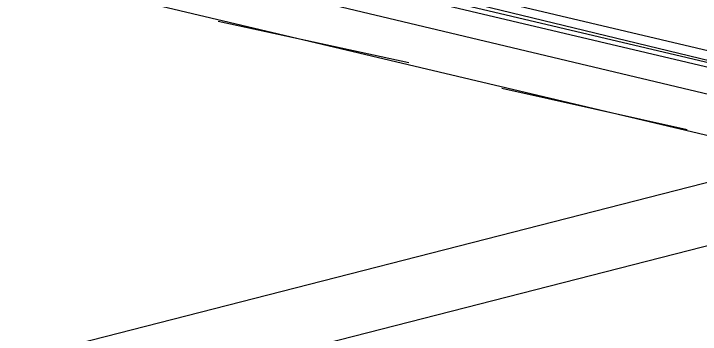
# Model space of a CAD drawing. Header units: feet. Extents: x -84 to 198, y -22 to 181.
# Drawn here: x 76.231 to 78.007, y 151.423 to 152.251 of the extents above; entities that cross this region are included whole.
import ezdxf

# ---------------------------------------------------------------- set-up
doc = ezdxf.new("R2010")
doc.units = ezdxf.units.FT
doc.layers.add('A-LINEA', color=7, linetype='CONTINUOUS')

msp = doc.modelspace()

# ---------------------------------------------------------------- linework, layer by layer
at = {"layer": 'A-LINEA'}
for p, q in [((106.2631, 159.0395), (36.6895, 141.2395)), ((106.2631, 159.0395), (36.6895, 141.2395)), ((106.2378, 158.8683), (36.7876, 141.1026)), ((78.4133, 151.9511), (76.7867, 152.3378)), ((76.6133, 152.2711), (85.1867, 150.2444)), ((77.2533, 152.1244), (76.76, 152.2311)), ((77.9733, 151.9511), (77.4933, 152.0578))]:
    msp.add_line(p, q, dxfattribs=at)
for points in [[(78.44, 152.0578), (76.7467, 152.4578), (76.7333, 152.4578), (76.7333, 152.4444), (78.44, 152.0311)], [(78.4267, 152.0178), (76.7333, 152.4178), (76.7333, 152.4311), (78.4267, 152.0311)]]:
    msp.add_lwpolyline(points, dxfattribs=at)

doc.saveas('drawing.dxf')
